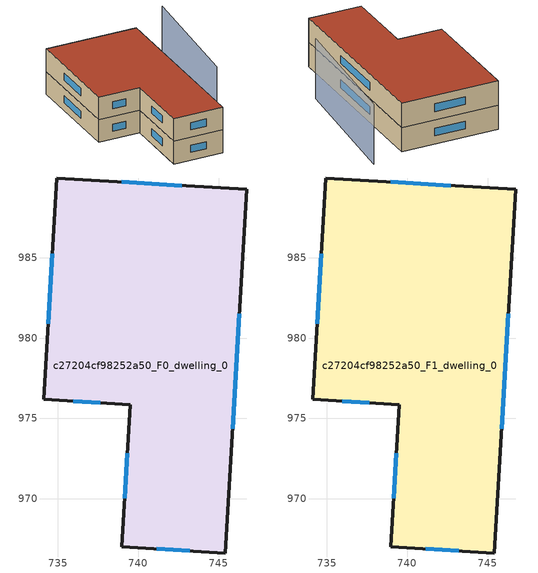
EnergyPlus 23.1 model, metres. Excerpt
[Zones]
c27204cf98252a50_F0_dwelling_0
 floor ground (EU_floor_Construction): 746.77,989.25 745.4,966.62 738.96,967.01 739.5,975.86 734.11,976.18 734.94,989.96 z0
 wall outside (EU_wall_Construction): 738.96,967.01 745.4,966.62 746.77,989.25 734.94,989.96 734.11,976.18 739.5,975.86 738.96,967.01 z0:3
 window (EU_Window_Construction): 741.17,966.88 743.2,966.76 / 739.32,972.83 739.15,970.04 / 735.95,976.07 737.65,975.97 / 734.65,985.25 734.39,980.9 / 742.72,989.49 738.99,989.72 / 745.87,974.37 746.3,981.5 z1.03:1.97
c27204cf98252a50_F1_dwelling_0
 floor to c27204cf98252a50_F0_dwelling_0 (EU_floor_Construction): 746.77,989.25 745.4,966.62 738.96,967.01 739.5,975.86 734.11,976.18 734.94,989.96 z3
 wall outside (EU_wall_Construction): 738.96,967.01 745.4,966.62 746.77,989.25 734.94,989.96 734.11,976.18 739.5,975.86 738.96,967.01 z3:6
 window (EU_Window_Construction): 741.17,966.88 743.2,966.76 / 739.32,972.83 739.15,970.04 / 735.95,976.07 737.65,975.97 / 734.65,985.25 734.39,980.9 / 742.72,989.49 738.99,989.72 / 745.87,974.37 746.3,981.5 z4.03:4.97
 roof outside (EU_roof_Construction): 745.4,966.62 746.77,989.25 734.94,989.96 734.11,976.18 739.5,975.86 738.96,967.01 z6
shading: 748.59,973.58 750.88,990.22 z0:7.4
[Building]
EU S2 Campaign: North Axis=0; Terrain=City; Solar Distribution=FullExterior
[Site:Location]
Cape.Town.Intl.AP: Latitude=-33.965; Longitude=18.602; Time Zone=2; Elevation=46
[SizingPeriod:WeatherFileDays]
AnnualSizingPeriod: Begin Month=1; Begin Day of Month=1; End Month=12; End Day of Month=31; Day of Week for Start Day=Monday; Use Weather File Daylight Saving Period=No; Use Weather File Rain and Snow Indicators=No
[MATERIAL]
EU_InternalMass_Material: Roughness=MediumRough; Thickness=0.1; Conductivity=1; Density=1800; Specific Heat=900; Thermal Absorptance=0.9; Solar Absorptance=0.7; Visible Absorptance=0.7
[MATERIAL:NOMASS] Roughness=MediumRough; Thermal Absorptance=0.9; Solar Absorptance=0.7; Visible Absorptance=0.7
Name | Thermal Resistance
EU_wall_NoMass | 0.493876
EU_roof_NoMass | 0.449382
EU_floor_NoMass | 1.25
[WINDOWMATERIAL:SIMPLEGLAZINGSYSTEM]
EU_Window_SimpleGlazing: UFactor=4.4; Solar Heat Gain Coefficient=0.85; Visible Transmittance=0.85
[CONSTRUCTION]
EU_wall_Construction: EU_wall_NoMass
EU_roof_Construction: EU_roof_NoMass
EU_floor_Construction: EU_floor_NoMass
EU_Window_Construction: EU_Window_SimpleGlazing
EU_InternalMass_Construction: EU_InternalMass_Material
[ZONE] Type=1; Multiplier=1; Ceiling Height=autocalculate; Floor Area=autocalculate; Part of Total Floor Area=Yes
Name | Volume
c27204cf98252a50_F0_dwelling_0 | 662.364
c27204cf98252a50_F1_dwelling_0 | 662.363
[INTERNALMASS] Construction=EU_InternalMass_Construction; Surface Area=220.788
Name | Zone or ZoneList
c27204cf98252a50_F0_dwelling_0_EU_InternalMass | c27204cf98252a50_F0_dwelling_0
c27204cf98252a50_F1_dwelling_0_EU_InternalMass | c27204cf98252a50_F1_dwelling_0
[OTHEREQUIPMENT] Fuel Type=Electricity; Design Level Calculation Method=Watts/Area; Power per Zone Floor Area=1; Fraction Latent=0; Fraction Radiant=0; Fraction Lost=0; Carbon Dioxide Generation Rate=0; EndUse Subcategory=EU_Step8_InternalGains
Name | Zone or ZoneList or Space or SpaceList | Schedule
EU_Step8_InternalGain_c27204cf98252a50_F0_dwelling_0_f000 | c27204cf98252a50_F0_dwelling_0 | EU_Step8_GainSchedule_c27204cf98252a50_F0_dwelling_0_f000
EU_Step8_InternalGain_c27204cf98252a50_F1_dwelling_0_f000 | c27204cf98252a50_F1_dwelling_0 | EU_Step8_GainSchedule_c27204cf98252a50_F1_dwelling_0_f000
[ZONEVENTILATION:DESIGNFLOWRATE] Schedule=EU_AlwaysOn; Design Flow Rate Calculation Method=AirChanges/Hour; Air Changes per Hour=0.64; Ventilation Type=Natural; Fan Pressure Rise=0; Fan Total Efficiency=1; Constant Term Coefficient=1; Temperature Term Coefficient=0; Velocity Term Coefficient=0; Velocity Squared Term Coefficient=0; Minimum Indoor Temperature=-100; Maximum Indoor Temperature=100; Delta Temperature=-100; Minimum Outdoor Temperature=-100; Maximum Outdoor Temperature=100; Maximum Wind Speed=40
Name | Zone or ZoneList or Space or SpaceList
EU_ConstantAir_c27204cf98252a50_F0_dwelling_0 | c27204cf98252a50_F0_dwelling_0
EU_ConstantAir_c27204cf98252a50_F1_dwelling_0 | c27204cf98252a50_F1_dwelling_0
[HVACTEMPLATE:THERMOSTAT] Constant Heating Setpoint=20; Constant Cooling Setpoint=50
EU_HeatOnly_c27204cf98252a50_F0_dwelling_0; EU_HeatOnly_c27204cf98252a50_F1_dwelling_0
[HVACTEMPLATE:ZONE:IDEALLOADSAIRSYSTEM] System Availability Schedule=EU_AlwaysOn; Maximum Heating Supply Air Temperature=50; Minimum Cooling Supply Air Temperature=13; Maximum Heating Supply Air Humidity Ratio=0.0156; Minimum Cooling Supply Air Humidity Ratio=0.0077; Heating Limit=NoLimit; Cooling Limit=NoLimit; Heating Availability Schedule=EU_AlwaysOn; Cooling Availability Schedule=EU_CoolingOff; Dehumidification Control Type=ConstantSensibleHeatRatio; Cooling Sensible Heat Ratio=0.7; Dehumidification Setpoint=60; Humidification Control Type=None; Humidification Setpoint=30; Outdoor Air Method=None; Outdoor Air Flow Rate per Person=0.00944; Outdoor Air Flow Rate per Zone Floor Area=0; Outdoor Air Flow Rate per Zone=0; Demand Controlled Ventilation Type=None; Outdoor Air Economizer Type=NoEconomizer; Heat Recovery Type=None; Sensible Heat Recovery Effectiveness=0.7; Latent Heat Recovery Effectiveness=0.65
Name | Template Thermostat
c27204cf98252a50_F0_dwelling_0 | EU_HeatOnly_c27204cf98252a50_F0_dwelling_0
c27204cf98252a50_F1_dwelling_0 | EU_HeatOnly_c27204cf98252a50_F1_dwelling_0
[SIZING:ZONE] Zone Cooling Design Supply Air Temperature Input Method=SupplyAirTemperature; Zone Cooling Design Supply Air Temperature=13; Zone Heating Design Supply Air Temperature Input Method=SupplyAirTemperature; Zone Heating Design Supply Air Temperature=50; Zone Cooling Design Supply Air Humidity Ratio=0.008; Zone Heating Design Supply Air Humidity Ratio=0.008; Cooling Design Air Flow Method=DesignDay; Cooling Design Air Flow Rate=0; Cooling Minimum Air Flow per Zone Floor Area=0.000762; Cooling Minimum Air Flow=0; Cooling Minimum Air Flow Fraction=0.2; Heating Design Air Flow Method=DesignDay; Heating Design Air Flow Rate=0; Heating Maximum Air Flow per Zone Floor Area=0.002032; Heating Maximum Air Flow=0.141576; Heating Maximum Air Flow Fraction=0.3; Account for Dedicated Outdoor Air System=No; Dedicated Outdoor Air System Control Strategy=NeutralSupplyAir; Dedicated Outdoor Air Low Setpoint Temperature for Design=autosize; Dedicated Outdoor Air High Setpoint Temperature for Design=autosize; Zone Load Sizing Method=Sensible Load Only No Latent Load; Zone Latent Cooling Design Supply Air Humidity Ratio Input Method=HumidityRatioDifference; Zone Cooling Design Supply Air Humidity Ratio Difference=0.005; Zone Latent Heating Design Supply Air Humidity Ratio Input Method=HumidityRatioDifference; Zone Humidification Design Supply Air Humidity Ratio Difference=0.005
c27204cf98252a50_F0_dwelling_0; c27204cf98252a50_F1_dwelling_0
[SCHEDULE:CONSTANT]
Name | Hourly Value
EU_AlwaysOn | 1
EU_CoolingOff | 0
[SCHEDULE:FILE] Column Number=1; Rows to Skip at Top=0; Number of Hours of Data=8760; Column Separator=Comma; Interpolate to Timestep=No; Minutes per Item=60; Adjust Schedule for Daylight Savings=Yes
Name | File
EU_Step8_GainSchedule_c27204cf98252a50_F0_dwelling_0_f000 | ../../schedules/c27204cf98252a50/c27204cf98252a50_F0_dwelling_0_f000_gain.csv
EU_Step8_GainSchedule_c27204cf98252a50_F1_dwelling_0_f000 | ../../schedules/c27204cf98252a50/c27204cf98252a50_F1_dwelling_0_f000_gain.csv
